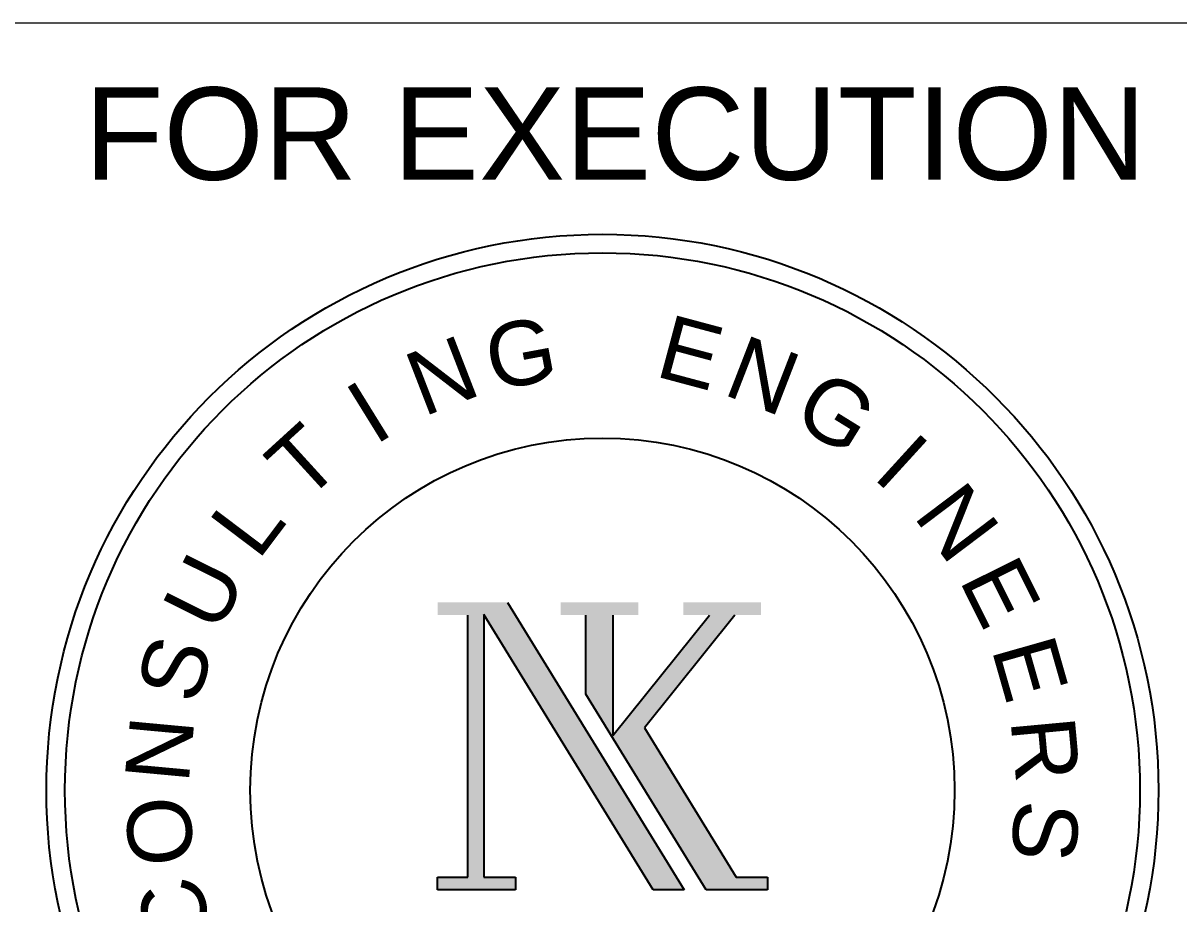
# Model space of a CAD drawing. Extents: x -200722 to 834823, y -494970 to 88783.
# Drawn here: x 418084 to 420556, y -168284 to -166400 of the extents above; entities that cross this region are included whole.
import ezdxf
from ezdxf.enums import TextEntityAlignment as Align

# ---------------------------------------------------------------- set-up
doc = ezdxf.new("R2010")
doc.units = 0
doc.header["$LTSCALE"] = 100
doc.header["$MEASUREMENT"] = 0
doc.linetypes.add('SJ', pattern=[4.25, 3, -0.25, 0.25, -0.25, 0.25, -0.25])
doc.layers.add('9_TITLE TEXT', color=7, linetype='CONTINUOUS', lineweight=20)
for name, color, linetype in [('NAME PLAT-01', 251, 'CONTINUOUS'), ('STAMP', 20, 'SJ'), ('TEXT', 2, 'CONTINUOUS')]:
    doc.layers.add(name, color=color, linetype=linetype)
doc.styles.add('AR', font='arial.ttf')

msp = doc.modelspace()

# ---------------------------------------------------------------- hatches: boundary and pattern name
at = {"layer": 'NAME PLAT-01'}
h = msp.add_hatch(color=7, dxfattribs=at)
h.dxf.hatch_style = 1
h.paths.add_polyline_path([(419431.8, -168253.3), (419498.3, -168253.3), (419120.6, -167639), (418970.8, -167639), (418970.8, -167666.1), (419035.5, -167666.1), (419035.5, -168226.2), (418970.8, -168226.2), (418970.8, -168253.3), (419137.3, -168253.3), (419137.3, -168226.2), (419070, -168226.2), (419070, -167665)])
h = msp.add_hatch(color=7, dxfattribs=at)
h.dxf.hatch_style = 1
h.paths.add_polyline_path([(419345.7, -167666.1), (419399.9, -167666.1), (419399.9, -167639), (419233.8, -167639), (419233.8, -167666.1), (419288.1, -167666.1), (419288.1, -167834.9), (419545.3, -168253.3), (419676.6, -168253.3), (419676.6, -168226.2), (419609.1, -168226.2), (419413.1, -167907.5), (419606.8, -167666.1), (419662.5, -167666.1), (419662.5, -167639), (419496.4, -167639), (419496.4, -167666.1), (419552.1, -167666.1), (419345.7, -167923.5)])

# ---------------------------------------------------------------- linework, layer by layer
at = {"layer": '9_TITLE TEXT'}
msp.add_line((421906.4, -166400.1), (412666.4, -166400.1), dxfattribs=at)
at = {"layer": 'NAME PLAT-01', "color": 7}
for p, q in [((419120.6, -167639), (419498.3, -168253.3)), ((419035.5, -168226.2), (419035.5, -167666.1)), ((419431.8, -168253.3), (419070, -167665)), ((419070, -167665), (419070, -168226.2)), ((419288.1, -167834.9), (419288.1, -167666.1)), ((419345.7, -167923.5), (419552.1, -167666.1)), ((419345.7, -167666.1), (419345.7, -167923.5)), ((419606.8, -167666.1), (419413.1, -167907.5)), ((419545.3, -168253.3), (419288.1, -167834.9)), ((419413.1, -167907.5), (419609.1, -168226.2)), ((418970.8, -168226.2), (419035.5, -168226.2)), ((418970.8, -168253.3), (418970.8, -168226.2)), ((419070, -168226.2), (419137.3, -168226.2)), ((419137.3, -168226.2), (419137.3, -168253.3)), ((419609.1, -168226.2), (419676.6, -168226.2)), ((419676.6, -168226.2), (419676.6, -168226.3)), ((419676.6, -168226.3), (419676.6, -168253.3)), ((419137.3, -168253.3), (418970.8, -168253.3)), ((419498.3, -168253.3), (419431.8, -168253.3)), ((419676.6, -168253.3), (419545.3, -168253.3))]:
    msp.add_line(p, q, dxfattribs=at)
at = {"layer": 'NAME PLAT-01', "color": 7, "lineweight": 0}
msp.add_open_spline([(419070.7, -167666.1), (419070.7, -167666.1), (419430, -168250.6), (419430, -168250.6)], degree=3, dxfattribs=at)
at = {"layer": 'STAMP', "color": 7, "linetype": 'ByBlock'}
for radius in [1189.1, 1149.4, 753.1]:
    msp.add_circle((419323.4, -168040.8), radius, dxfattribs=at)

# ---------------------------------------------------------------- texts
at = {"layer": 'TEXT', "color": 7, "style": 'AR'}
msp.add_text('FOR EXECUTION', height=197.66, dxfattribs=at).set_placement((419350.9, -166636.3), align=Align.MIDDLE)
for s, rotation, p in [('G', 10.5882, (419148.6, -167105.7)), ('E', 345.0321, (419512, -167104.5)), ('N', 21.1765, (418979.7, -167153.7)), ('N', 338.8235, (419667, -167153.7)), ('G', 328.2353, (419824.1, -167232)), ('I', 31.7647, (418822.6, -167232)), ('T', 42.3529, (418682.5, -167337.8)), ('I', 317.6471, (419964.2, -167337.8)), ('N', 307.0588, (420082.5, -167467.5)), ('L', 52.9412, (418564.2, -167467.5)), ('U', 63.5294, (418471.8, -167616.7)), ('E', 296.4706, (420174.9, -167616.7)), ('S', 74.1176, (418408.4, -167780.4)), ('E', 285.8824, (420238.3, -167780.4)), ('N', 84.7059, (418376.2, -167953)), ('R', 275.2941, (420270.6, -167953)), ('O', 95.2941, (418376.2, -168128.5)), ('S', 264.7059, (420270.6, -168128.5)), ('C', 105.8824, (418408.4, -168301.1))]:
    msp.add_text(s, height=137.3, rotation=rotation, dxfattribs=at).set_placement(p, align=Align.MIDDLE)

doc.saveas('drawing.dxf')
